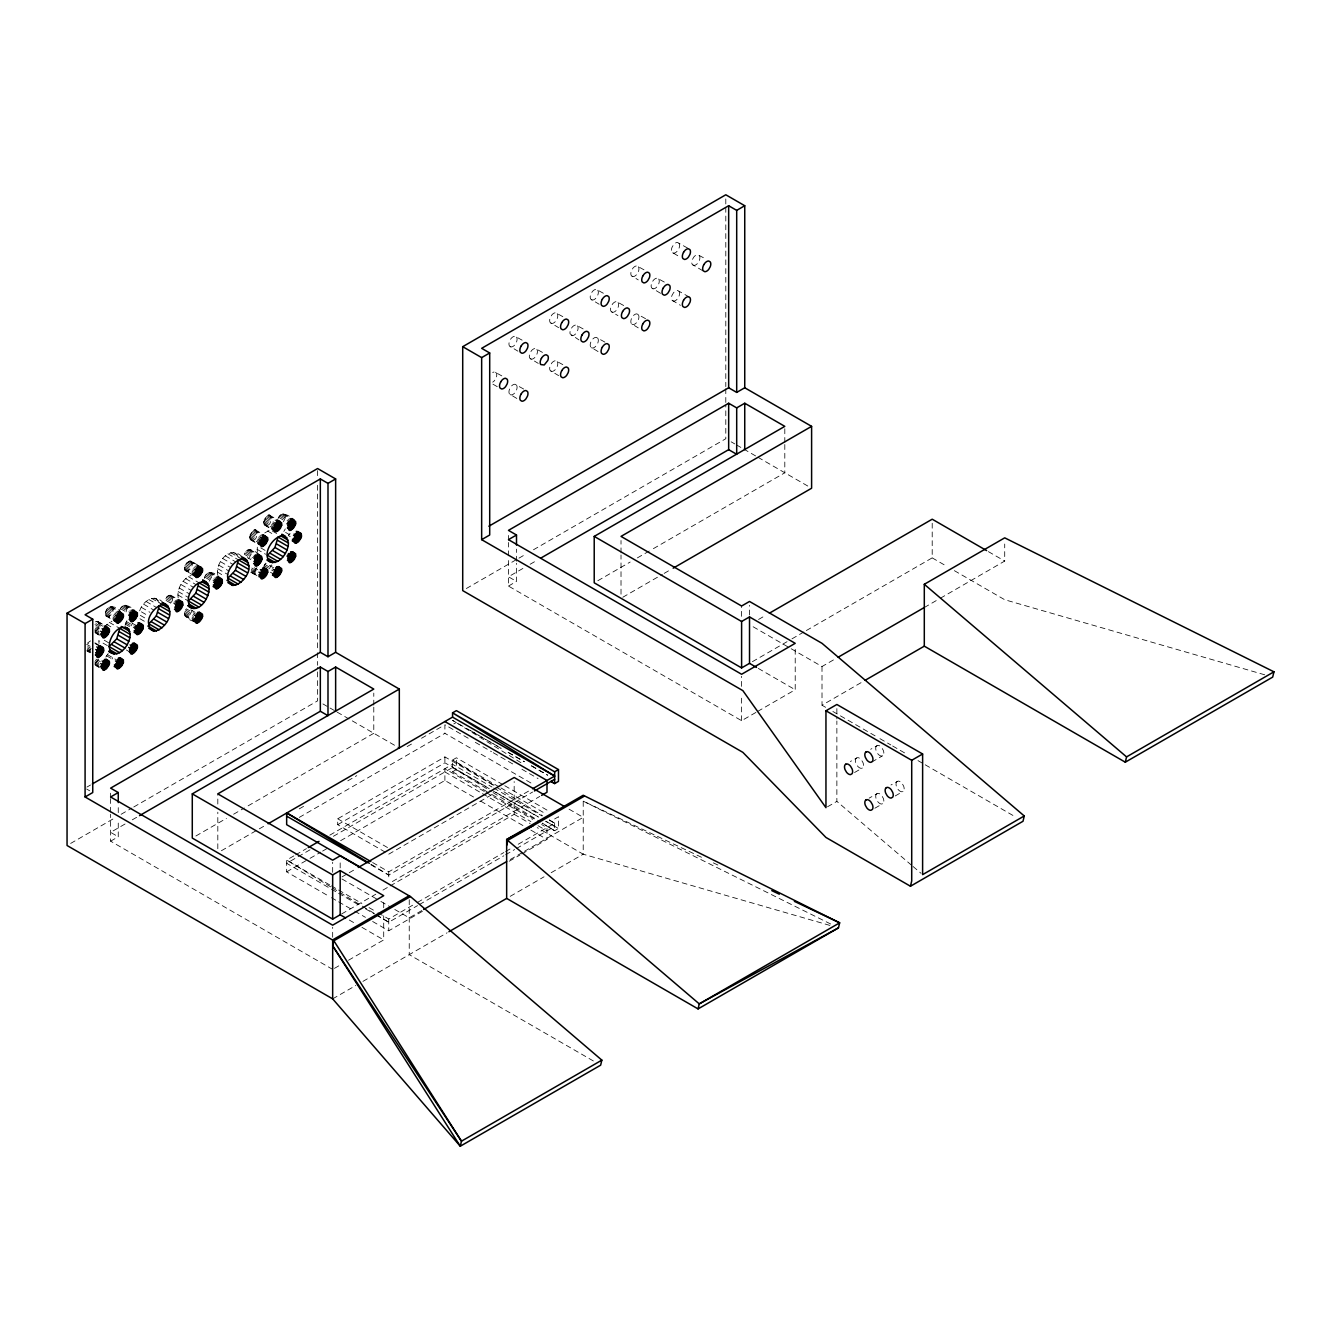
<?xml version="1.0" encoding="UTF-8"?>
<svg xmlns="http://www.w3.org/2000/svg" width="1341" height="1341" viewBox="0 0 1341 1341"><rect width="100%" height="100%" fill="white"/><g stroke="black" fill="none" stroke-linecap="round" stroke-linejoin="round"><path stroke-width="0.75" stroke-dasharray="5 3.75" d="M332.669 969.392L110.616 841.176L110.616 814.255M110.616 812.244L110.616 798.985M110.616 798.18L110.616 792.145M110.616 841.176L118.259 836.767L118.259 820.692M118.259 812.646L118.259 804.617M217.812 848.752L217.812 812.16M217.812 804.03L217.812 793.872M332.669 937.242L332.669 927.184M332.669 872.371L332.669 862.213M340.178 867.895L340.178 859.866M373.787 707.16L373.787 733.292L246.191 806.947M373.787 705.148L373.787 693.096M348.509 960.24L383.71 939.907L383.71 915.802M383.71 907.756L383.71 899.727M409.24 899.727L409.24 954.641L593.426 1060.999M755.905 712.44L741.607 720.687L508.457 586.067L508.457 557.822M508.457 555.794L508.457 542.485M508.457 540.457L508.457 534.405M390.164 885.915L514.173 814.322L514.173 781.585M508.457 586.067L516.503 581.424L516.503 563.27M516.503 561.242L516.503 549.139M621.017 594.164L621.017 554.956M621.017 552.894L621.017 540.524M741.607 720.687L741.607 694.454M741.607 686.374L741.607 676.283M741.607 616.34L741.607 606.015M749.502 614.999L749.518 605.327M784.803 444.525L784.803 472.786L651.76 549.592M784.803 442.496L784.803 428.382M757.699 711.4L795.213 689.743L795.213 647.351M806.343 630.538L932.196 557.873L932.213 523.258M911.478 865.163L836.868 801.382L836.868 720.989M112.041 606.819C115.544 610.138 110.146 618.955 105.822 615.921C103.559 606.031 114.739 603.416 120.69 611.814M125.065 625.375L127.043 620.263M178.185 597.851C176.727 588.783 182.51 578.759 191.109 575.473M194.227 575.825L184.941 570.243L184.555 567.008L186.399 563.17L190.355 560.89L201.552 567.126M194.227 621.503C188.394 620.078 180.817 614.815 186.399 608.848L196.775 614.849M217.745 575.021C214.946 562.382 230.535 544.211 242.319 557.051M249.543 537.355C258.796 514.894 259.936 549.022 249.543 537.355L259.936 543.34M257.304 552.174L257.304 545.871M263.54 522.588C272.793 500.126 273.916 534.254 263.54 522.588L273.916 528.572M192.199 610.641L189.399 615.485L185.578 616.508M204.335 578.424C205.726 569.959 215.231 571.752 219.606 577.552M263.674 567.008L265.518 563.17L275.894 569.154M119.802 609.971C122.182 602.159 130.546 606.082 134.687 610.423M98.681 659.034L95.261 663.292M126.037 611.898L127.194 607.993L126.037 605.428M105.822 657.04L108.219 653.52M112.041 658.967L112.678 657.643M132.457 623.397L130.999 625.895M139.665 610.842C142.666 601.053 154.835 592.973 163.183 602.746M170.575 603.064C176.811 596.913 167.357 591.465 165.161 599.93L172.084 603.936M259.165 554.705C255.025 550.38 246.66 546.441 244.28 554.252L251.203 558.258M278.056 518.615C280.889 509.748 290.092 516.184 294.651 520.057M256.936 567.679L254.522 571.182L251.521 572.473L260.456 577.619M283.839 531.422L285.298 528.907M283.454 521.733L285.298 517.894L284.275 514.072M290.075 533.332L288.298 535.545L292.103 537.741M269.474 568.802L271.318 564.963L276.849 568.148M103.978 627.001L111.974 621.168M209.179 581.223L211.979 576.379L210.956 572.557M248.739 558.392L251.538 553.531L250.516 549.709M856.597 757.916L855.944 758.537A5.984 3.453 60 0 0 855.944 763.347L857.435 765.946A5.632 3.252 60 0 0 861.492 768.292L862.984 767.404A5.984 3.453 60 0 0 862.984 762.61L861.492 759.995A5.632 3.252 60 0 0 857.435 757.648L850.362 761.52M876.913 745.663L876.26 746.283A5.984 3.453 60 0 0 876.26 751.077L877.752 753.692A5.632 3.252 60 0 0 881.808 756.039L883.3 755.151A5.984 3.453 60 0 0 883.3 750.357L881.808 747.742A5.632 3.252 60 0 0 877.752 745.395L870.678 749.267M876.913 793.637L876.26 794.258A5.984 3.453 60 0 0 876.26 799.052L877.752 801.667A5.632 3.252 60 0 0 881.808 804.013L883.3 803.108A5.984 3.453 60 0 0 883.3 798.314L881.808 795.699A5.632 3.252 60 0 0 877.752 793.352L869.119 798.13M897.213 781.384L896.576 782.004A5.984 3.453 60 0 0 896.576 786.798L898.068 789.413A5.632 3.252 60 0 0 902.124 791.76L903.616 790.855A5.984 3.453 60 0 0 903.616 786.061L902.124 783.446A5.632 3.252 60 0 0 898.051 781.099L890.994 784.971M95.261 630.991C99.234 629.717 101.43 619.525 95.261 621.855L102.67 626.146M90.484 649.748L87.483 651.022L91.238 653.184M264.764 532.947L270.228 529.796L280.604 535.797M86.897 787.083L90.517 785.005M466.35 588.515L517.157 559.18M518.967 558.141L526.225 553.95M533.483 549.76L725.799 438.725L725.799 405.368M522.889 568.45L508.457 576.781L516.503 581.424M530.114 564.276L537.339 560.119M70.654 843.422L113.918 818.446M121.126 814.289L131.938 808.036M133.748 806.997L317.599 700.857L317.599 667.365M125.065 823.994L110.616 832.342L118.259 836.767M132.306 819.82L137.721 816.686M597.818 580.737L630.169 562.047M637.361 557.906L649.949 550.631M195.887 835.996L226.428 818.362M233.619 814.222L244.397 807.986M622.811 597.248L662.37 574.401M664.164 573.378L671.355 569.221M221.399 850.73L266.323 824.799M299.244 808.874L304.642 805.757M347.788 780.848L356.79 775.651M407.144 746.585L414.335 742.428M421.527 738.271L443.1 725.816M453.828 723.889L456.393 722.413M299.244 817.423L444.894 733.326L532.662 783.999M385.236 852.122L337.697 824.681L337.697 818.798L444.894 756.911L495.952 786.379M337.697 824.681L444.894 762.794L488.912 788.206M502.959 784.669L456.393 757.782L452.554 759.995L452.554 771.779L490.169 793.503M293.847 855.893L286.656 860.05L286.656 871.851L329.635 896.66M295.64 854.871L306.435 848.635M329.819 835.141L452.554 764.269L491.963 787.016M310.039 849.792L286.656 863.302L329.635 888.111M333.406 836.298L452.554 767.521L490.169 789.229M452.554 771.779L456.393 769.583L456.393 757.782M286.656 871.851L308.229 859.38M310.039 858.341L320.817 852.122M322.628 851.082L328.009 847.965M340.597 840.69L444.894 780.479L473.557 797.023M758.553 619.458L765.795 615.268M341.989 876.897L347.436 873.762M349.247 872.723L356.488 868.532M388.756 854.167L494.159 793.302M752.402 661.683L790.167 639.892M791.961 638.852L804.55 631.577M372.63 862.531L388.756 871.834L529.008 790.855M370.837 864.744L388.756 875.086L532.612 792.028M392.343 881.557L539.803 796.42M341.653 913.942L375.798 894.229M382.99 890.072L388.37 886.954M791.19 648.742L821.999 666.527L834.571 659.286M924.301 607.507L938.599 599.243M940.393 598.22L1004.711 561.058L1004.711 544.027M377.994 912.785L388.756 919.004L415.727 903.432M417.52 902.392L503.83 852.558M505.641 851.518L511.022 848.4M518.213 844.243L554.654 823.206L549.374 819.938M376.218 914.998L388.756 922.239L417.52 905.628M419.314 904.588L503.83 855.793M505.641 854.753L514.626 849.557M516.419 848.535L554.654 826.458L545.686 821.279M542.334 823.106L554.654 830.733L554.654 818.949L558.476 816.736L558.476 828.52L554.654 830.733L542.116 823.491M421.862 910.522L409.223 917.814L393.299 908.611M510.217 859.531L522.688 852.34M524.465 851.3L583.234 817.356L583.218 801.147L702.014 857.519M372.63 921.485L388.756 930.788L422.918 911.059M509.228 861.224L520.023 855.005M521.817 853.966L546.994 839.432L546.994 827.632L541.613 824.531M334.429 968.37L339.709 965.319M821.999 666.527L822.016 705.215L863.286 681.379M332.669 998.861L355.818 985.484M362.942 981.377L447.123 932.783M510.217 896.341L544.044 876.813M551.168 872.706L583.218 854.2L830.414 925.558M871.751 762.057L882.646 755.771M854.552 772.517L862.33 768.024M827.514 806.779L836.868 801.382M895.185 795.967L902.962 791.475M874.868 808.221L882.646 803.728M90.484 640.914L87.483 643.11L90.953 645.105M1264.697 674.791L1004.711 599.729L953.954 570.428M185.578 570.83C190.07 571.903 194.344 564.494 191.176 561.141M687.732 248.152L677.54 242.47A5.632 3.252 -60 0 0 673.484 244.816L671.992 247.431A5.984 3.453 -60 0 0 671.992 252.225L680.423 257.355M703.371 257.707L697.856 254.74A5.632 3.252 -60 0 0 693.8 257.07L692.308 259.685A5.984 3.453 -60 0 0 692.308 264.495L703.857 271.402M672.646 252.862L673.484 253.131A5.632 3.252 -60 0 0 677.54 250.784L679.032 248.169A5.984 3.453 -60 0 0 679.032 243.375L678.378 242.755M692.945 265.116L693.8 265.384A5.632 3.252 -60 0 0 697.856 263.037L699.348 260.422A5.984 3.453 -60 0 0 699.348 255.628L698.695 255.008M643.982 269.809L636.925 265.937A5.632 3.252 -60 0 0 632.851 268.284L631.376 270.899A5.984 3.453 -60 0 0 631.376 275.693L638.249 279.9M664.298 282.063L657.224 278.19A5.632 3.252 -60 0 0 653.168 280.537L651.676 283.152A5.984 3.453 -60 0 0 651.676 287.946L661.666 293.964M689.291 297.015L677.54 290.444A5.632 3.252 -60 0 0 673.484 292.791L671.992 295.406A5.984 3.453 -60 0 0 671.992 300.2L680.423 305.312M632.013 276.313L632.851 276.581A5.632 3.252 -60 0 0 636.925 274.234L638.4 271.62A5.984 3.453 -60 0 0 638.4 266.825L637.763 266.205M652.329 288.566L653.168 288.835A5.632 3.252 -60 0 0 657.224 286.488L658.716 283.873A5.984 3.453 -60 0 0 658.716 279.079L658.079 278.459M672.646 300.82L673.484 301.088A5.632 3.252 -60 0 0 677.54 298.758L679.032 296.143A5.984 3.453 -60 0 0 679.032 291.332L678.378 290.712M603.366 293.26L596.292 289.388A5.632 3.252 -60 0 0 592.236 291.735L590.744 294.349A5.984 3.453 -60 0 0 590.744 299.144L599.176 304.256M623.682 305.513L616.609 301.641A5.632 3.252 -60 0 0 612.535 303.988L611.06 306.603A5.984 3.453 -60 0 0 611.06 311.397L617.933 315.621M645.541 318.672L636.925 313.895A5.632 3.252 -60 0 0 632.851 316.241L631.376 318.856A5.984 3.453 -60 0 0 631.376 323.65L638.249 327.875M591.381 299.764L592.236 300.032A5.632 3.252 -60 0 0 596.292 297.702L597.784 295.087A5.984 3.453 -60 0 0 597.784 290.276L597.131 289.656M611.697 312.017L612.535 312.302A5.632 3.252 -60 0 0 616.609 309.955L618.084 307.34A5.984 3.453 -60 0 0 618.084 302.546L617.447 301.926M632.013 324.271L632.851 324.556A5.632 3.252 -60 0 0 636.925 322.209L638.4 319.594A5.984 3.453 -60 0 0 638.4 314.8L637.763 314.18M562.818 316.66L555.761 312.788A5.632 3.252 -60 0 0 551.687 315.135L550.212 317.75A5.984 3.453 -60 0 0 550.212 322.544L558.627 327.657M583.134 328.914L576.06 325.042A5.632 3.252 -60 0 0 572.004 327.388L570.512 330.003A5.984 3.453 -60 0 0 570.109 333.875L578.943 339.91M604.925 342.123L596.292 337.345A5.632 3.252 -60 0 0 592.236 339.692L590.744 342.307A5.984 3.453 -60 0 0 590.744 347.101L599.176 352.23M550.849 323.164L551.687 323.449A5.632 3.252 -60 0 0 555.761 321.102L557.236 318.488A5.984 3.453 -60 0 0 557.236 313.693L556.599 313.073M571.165 335.418L572.004 335.703A5.632 3.252 -60 0 0 576.06 333.356L577.552 330.741A5.984 3.453 -60 0 0 577.552 325.947L576.915 325.327M591.381 347.721L592.236 348.006A5.632 3.252 -60 0 0 596.292 345.66L597.784 343.045A5.984 3.453 -60 0 0 597.784 338.25L597.131 337.63M522.118 340.161L515.045 336.289A5.632 3.252 -60 0 0 510.971 338.636L509.496 341.251A5.984 3.453 -60 0 0 509.496 346.045L517.928 351.174M542.468 352.398L535.394 348.526A5.632 3.252 -60 0 0 531.338 350.873L529.846 353.488A5.984 3.453 -60 0 0 529.846 358.282L538.277 363.394M562.818 364.635L555.761 360.763A5.632 3.252 -60 0 0 551.687 363.109L550.212 365.724A5.984 3.453 -60 0 0 550.212 370.518L558.627 375.631M510.133 346.665L510.971 346.95A5.632 3.252 -60 0 0 515.045 344.603L516.536 341.989A5.984 3.453 -60 0 0 516.536 337.194L515.883 336.574M530.5 358.902L531.338 359.187A5.632 3.252 -60 0 0 535.394 356.84L536.886 354.225A5.984 3.453 -60 0 0 536.886 349.431L536.232 348.811M550.849 371.139L551.687 371.407A5.632 3.252 -60 0 0 555.761 369.06L557.236 366.445A5.984 3.453 -60 0 0 557.236 361.651L556.599 361.031M501.802 375.882L494.728 372.01A5.632 3.252 -60 0 0 492.7 372.53M523.66 389.041L515.045 384.264A5.632 3.252 -60 0 0 510.971 386.61L509.496 389.225A5.984 3.453 -60 0 0 509.496 394.019L517.928 399.132M510.133 394.64L510.971 394.908A5.632 3.252 -60 0 0 515.045 392.578L516.536 389.963A5.984 3.453 -60 0 0 516.536 385.152L515.883 384.532M713.328 862.883L718.977 865.565M583.218 801.147L831.001 924.167M988.401 551.637L1004.711 561.058M731.163 441.826L734.734 443.888M736.527 444.91L741.891 448.011M743.685 449.034L756.19 456.258M757.983 457.298L808.036 486.18M932.196 557.873L946.696 566.254M492.935 384.18L497.612 386.879M753.139 626.767L789.38 647.703M758.302 668.421L795.213 689.743M822.016 705.215L825.637 707.31M832.878 711.484L878.154 737.617M879.964 738.673L890.826 744.942M892.637 745.982L907.119 754.346M917.982 760.615L923.413 763.75M925.223 764.806L1015.757 817.071M283.454 513.821L293.83 519.805M282.498 513.905L292.891 519.906M281.476 514.341L291.852 520.342M280.453 515.095L290.829 521.096M279.498 516.101L289.874 522.102M278.677 517.308L285.599 521.297M269.474 515.195L280.671 521.448M268.518 515.296L278.894 521.297M267.496 515.732L277.872 521.733M266.473 516.486L273.396 520.476M265.518 517.492L275.894 523.476M264.697 518.682L275.073 524.683M264.06 519.99L274.452 525.99M285.583 532.411L292.489 536.417M263.674 521.331L274.05 527.315M263.674 523.694L274.05 529.678M264.06 524.566L274.452 530.55M264.697 525.152L275.073 531.137M267.496 530.969L274.419 534.958M255.477 529.963L265.585 535.797M254.522 530.064L264.915 536.048M253.499 530.5L263.892 536.484M252.477 531.254L261.126 536.232M251.521 532.26L261.914 538.244M250.717 533.45L261.093 539.451M250.08 534.757L260.456 540.758M249.677 536.098L260.07 542.082M249.677 538.462L260.07 544.446M250.08 539.333L260.456 545.318M250.717 539.92L259.366 544.899M260.757 547.866L267.68 551.872M256.936 549.24L265.585 554.235M249.694 549.458L260.07 555.459M248.739 549.559L259.115 555.56M247.716 549.994L256.366 554.99M246.694 550.749L257.07 556.733M245.738 551.754L256.114 557.739M244.917 552.945L255.293 558.946M264.697 564.36L275.073 570.361M264.06 565.684L274.452 571.668M247.347 557.588L250.817 559.583M270.463 572.255L273.916 574.266M233.2 552.391L243.593 558.376M230.669 552.643L241.045 558.627M254.17 567.746L257.623 569.741M227.936 553.799L238.312 559.8M251.806 568.064L257.003 571.065M251.421 569.389L256.6 572.389M251.287 570.646L256.969 573.931M225.204 555.794L235.58 561.778M251.421 571.752L256.6 574.753M250.717 572.221L259.366 577.2M222.656 558.476L233.032 564.477M220.477 561.678L230.853 567.662M218.801 565.164L229.177 571.165M217.745 568.718L228.121 574.702M217.376 572.071L224.299 576.077M190.355 560.89L200.731 566.874M210.135 572.305L220.511 578.289M189.399 560.974L199.775 566.975M209.179 572.406L219.555 578.39M188.377 561.41L198.753 567.411M208.157 572.842L218.533 578.826M187.354 562.164L197.73 568.148M207.134 573.579L217.51 579.58M186.399 563.17L196.775 569.154M206.179 574.585L216.555 580.586M185.578 564.36L195.954 570.361M205.357 575.792L215.733 581.776M184.941 565.684L195.317 571.668M204.72 577.099L211.643 581.089M470.708 730.694L501.165 748.278M508.323 752.418L524.448 761.722M531.606 765.845L547.731 775.165M500.914 748.278L452.554 720.352L521.213 762.861M508.088 752.418L524.197 761.722M531.371 765.862L547.48 775.165M184.555 567.008L194.931 572.993M184.421 568.266L194.797 574.266M184.555 569.372L194.931 575.356M184.941 570.243L195.317 576.244M188.377 576.647L198.753 582.631M468.177 738.221L444.894 724.777L444.894 733.326M475.351 742.361L491.476 751.664M493.253 752.703L514.76 765.108M521.917 769.248L538.043 778.551M185.645 578.625L196.021 584.626M183.097 581.324L193.473 587.308M180.918 584.508L191.294 590.509M569.07 809.176L583.234 817.356L583.218 854.2L537.188 827.615M179.241 588.012L189.617 593.996M178.185 591.549L188.561 597.55M177.817 594.918L188.193 600.902M504.752 785.709L549.525 811.556M170.575 595.153L180.029 600.399M169.62 595.236L178.269 600.232M168.597 595.672L177.247 600.667M499.12 786.882L452.554 759.995L494.795 786.161M500.914 787.921L545.686 813.769M167.575 596.427L177.951 602.411M190.808 609.837L197.73 613.843M166.619 597.432L176.995 603.416M165.798 598.622L176.174 604.623M185.578 610.054L195.954 616.039M493.756 788.055L542.116 815.982M549.274 820.105L554.654 823.206M184.941 611.362L193.59 616.357M495.784 792.33L538.78 817.138M545.938 821.279L558.476 828.52M184.555 612.686L194.931 618.687M491.963 790.268L538.529 817.155M184.421 613.943L194.797 619.944M184.555 615.05L194.931 621.051M154.081 598.069L164.457 604.053M184.941 615.921L195.317 621.922M491.963 794.543L534.942 819.351M151.533 598.321L161.926 604.305M484.302 791.441L444.894 768.695L444.894 780.479M486.096 792.481L532.662 819.368M148.817 599.477L155.724 603.484M444.894 771.93L480.715 792.615M482.509 793.654L530.868 821.564M538.043 825.704L546.994 830.884M146.085 601.472L156.461 607.473M322.93 703.924L328.26 707.009M330.037 708.031L335.367 711.099M337.144 712.121L399.316 748.01M514.173 814.322L530.114 823.525M143.537 604.154L153.913 610.155M480.715 801.164L523.711 825.989M530.868 830.113L546.994 839.432M141.358 607.356L150.008 612.351M141.408 611.848L148.331 615.837M125.216 605.177L133.865 610.172M124.26 605.277L134.636 611.261M140.352 615.385L145.532 618.385M123.238 605.713L133.614 611.697M122.215 606.45L132.591 612.451M121.26 607.456L131.636 613.457M139.984 618.754L145.18 621.755M120.439 608.663L127.361 612.653M111.219 606.568L121.612 612.552M110.28 606.652L120.656 612.653M109.241 607.087L119.634 613.088M108.219 607.842L118.611 613.843M107.263 608.848L117.656 614.849M132.239 623.263L137.436 626.264M106.459 610.054L116.835 616.039M126.238 621.47L136.614 627.454M105.822 611.362L116.198 617.346M125.601 622.777L135.977 628.778M105.419 612.686L115.812 618.687M125.216 624.101L132.122 628.108M105.285 613.943L115.678 619.944M105.419 615.05L115.812 621.051M105.822 615.921L116.198 621.922M109.241 622.325L119.634 628.309M106.526 624.319L113.432 628.309M98.061 621.587L108.437 627.571M97.239 621.336L107.615 627.32M96.284 621.419L106.66 627.42M95.965 623.599L102.536 627.404M95.01 624.621L100.206 627.605M95.932 626.817L99.385 628.812M95.295 628.124L98.748 630.119M94.893 629.449L99.754 632.248M94.758 630.706L98.714 633.002M94.893 631.812L101.162 635.433M126.339 649.966L129.792 651.961M95.01 632.533L98.748 634.679M95.932 633.27L99.385 635.265M104.246 640.227L109.442 643.227M107.347 645.591L98.698 640.596L99.066 643.546M94.909 642.825L101.832 646.815M95.027 643.529L100.877 646.915M107.263 654.525L117.656 660.526M86.679 644.317L90.132 646.312M106.459 655.732L113.365 659.722M87.768 646.613L91.238 648.608M87.383 647.954L90.836 649.949M87.249 649.212L90.702 651.206M87.383 650.318L90.836 652.313M86.679 650.771L90.132 652.765M95.932 659.118L101.111 662.102M95.295 660.426L98.748 662.42M94.893 661.75L99.754 664.549M94.758 663.007L98.714 665.304M94.893 664.113L101.162 667.734M95.01 664.834L98.748 666.98M95.932 665.572L99.385 667.567M337.697 818.798L388.756 848.266M341.955 878.975L379.134 900.431M380.894 901.454L391.522 907.589M329.635 884.876L286.656 860.05L330.657 886.854M331.428 885.898L336.809 889.016M338.603 890.038L361.886 903.482M369.043 907.622L376.218 911.763M331.428 889.15L336.809 892.251M338.603 893.29L358.298 904.655M365.456 908.796L374.424 913.959M331.428 897.699L336.809 900.8M338.603 901.839L352.918 910.103M354.711 911.142L365.456 917.345M349.247 920.027L354.695 923.161M361.953 927.352L383.71 939.907M86.612 789.011L89.679 790.788M371.139 864.358L388.756 875.086M332.417 887.926L360.578 905.091M362.338 906.164L374.659 913.657M376.419 914.73L388.756 922.239M496.556 787.251L542.334 815.579M452.554 767.521L491.275 791.492M493.035 792.581L540.574 822.016M913.07 866.504L921.016 873.293M235.396 553.062L238.128 556.951M156.277 598.74L158.992 602.629M495.567 372.278L496.22 372.899A5.984 3.453 -60 0 1 496.22 377.693L494.728 380.308A5.632 3.252 -60 0 1 492.7 382.135M836.868 708.618L836.868 718.927M725.799 198.954L725.799 205.207M725.799 207.302L725.799 386.594M725.799 388.689L725.799 403.272M444.894 756.911L444.894 762.794M388.756 871.834L388.756 880.216M388.756 919.004L388.756 930.788M317.599 470.624L317.599 476.91M317.599 485.274L317.599 650.62M317.599 652.715L317.599 665.27"/><path stroke-width="1.5" d="M118.259 802.605L118.259 792.548L110.616 788.139L320.331 667.047L327.992 671.472L335.636 667.047L373.787 689.073L192.283 793.872L192.283 838.075L332.669 919.121L340.178 914.78L340.178 870.577L383.71 895.704L332.669 925.173L110.616 796.973L118.259 792.548M139.531 815.646L320.331 711.266L320.331 667.047M327.992 671.472L327.992 715.692L320.331 711.266M332.669 919.121L332.669 874.919L340.178 870.577M335.636 711.266L335.636 667.047M399.316 748.01L399.316 689.073L335.636 652.313L327.992 656.738L320.331 652.313L92.328 783.949M506.647 861.592L506.663 839.483L583.218 795.247L839.65 922.826L838.46 927.871L698.074 1008.918L506.663 898.403L506.647 861.592L423.655 909.483M516.503 545.1L516.503 535.009L508.457 530.365L728.666 403.239L736.695 407.882L744.741 403.239L784.803 426.354L594.214 536.4L594.214 582.815L741.607 667.919L749.518 663.359L749.518 616.927L795.213 643.328L741.607 674.272L508.457 539.652L516.503 535.009M540.943 558.024L728.666 449.654L728.666 403.239M736.695 407.882L736.695 454.297L728.666 449.654M741.607 667.919L741.607 621.486L749.518 616.927M744.741 449.654L744.741 403.239M488.878 526.208L728.666 387.767L736.695 392.41L744.741 387.767L811.607 426.354L811.607 488.241L673.165 568.182M924.301 584.29L924.301 646.161L1125.3 762.191L1272.693 677.104L1273.95 671.807L1004.711 537.842L924.301 584.29L1126.557 756.894L1125.3 762.191M103.676 650.888C97.239 634.477 91.305 671.824 103.676 650.888L96.753 646.898M109.459 631.393C103.039 614.983 97.105 652.329 109.459 631.393L104.28 628.409M109.459 663.694C103.039 647.284 97.105 684.631 109.459 663.694L104.28 660.711M112.175 653.419L110.498 651.86L109.074 646.58L116.701 638.819L119.802 628.409L130.178 634.41C130.228 644.317 119.215 659.738 108.705 651.424M123.456 616.625C117.019 600.232 111.085 637.562 123.456 616.625L118.259 613.642M123.456 662.32C117.019 645.909 111.085 683.256 123.456 662.32L118.259 659.319M137.436 615.251C130.999 598.84 125.065 636.187 137.436 615.251L132.239 612.25M137.436 647.552C130.999 631.142 125.065 668.489 137.436 647.552L132.239 644.552M143.236 628.057C136.799 611.647 130.865 648.994 143.236 628.057L138.039 625.057M159.193 629.834L148.817 623.85L156.277 615.972L159.361 605.579L169.737 611.563C172.067 622.425 151.466 641.115 148.633 623.749C146.303 612.887 166.921 594.197 169.737 611.563M182.795 605.21C176.358 588.8 170.424 626.146 182.795 605.21L175.872 601.221M198.753 607.004L188.377 601.003L195.836 593.124L198.921 582.732C220.477 576.211 203.078 619.592 187.824 605.746M202.575 570.948C196.138 554.537 190.204 591.884 202.575 570.948L197.378 567.947M202.575 616.625C196.138 600.232 190.204 637.562 202.575 616.625L197.378 613.642M222.355 582.38C215.918 565.969 209.984 603.316 222.355 582.38L217.158 579.379M238.312 584.156L227.936 578.172L235.396 570.294L238.48 559.884L248.856 565.885C251.186 576.747 230.585 595.438 227.769 578.072C225.439 567.209 246.04 548.519 248.856 565.885M261.914 559.532C255.477 543.122 249.543 580.469 261.914 559.532L254.991 555.543M267.714 540.037C261.277 523.627 255.343 560.974 267.714 540.037L262.518 537.037M267.714 572.339C261.277 555.928 255.343 593.275 267.714 572.339L262.518 569.338M277.872 561.309L267.496 555.325L274.955 547.446L278.04 537.054L288.416 543.038C288.466 552.961 277.47 568.366 266.96 560.052M281.694 525.27C275.257 508.859 269.323 546.206 281.694 525.27L276.497 522.269M281.694 570.948C275.257 554.537 269.323 591.884 281.694 570.948L276.497 567.964M295.674 523.878C289.254 507.485 283.32 544.815 295.674 523.878L290.494 520.895M295.674 556.18C289.254 539.786 283.32 577.116 295.674 556.18L290.494 553.196M301.474 536.685C295.054 520.274 289.103 557.621 301.474 536.685L296.277 533.701M67.05 613.189L85.086 623.599L85.086 796.973L333.859 940.762L461.472 1141.174L460.281 1146.22L332.669 945.807L333.859 940.762L410.43 896.559L601.841 1060.128L600.651 1065.173L460.281 1146.22L332.669 998.861L67.05 845.5L67.05 613.189L317.599 468.529L335.636 478.938L335.636 652.313M506.663 845.35L507.853 840.304L584.425 796.101M698.074 1008.918L699.264 1003.873L839.65 922.826L794.392 901.353M811.607 426.354L621.017 536.4L741.607 606.015L749.518 601.455L822.016 643.328L1024.256 815.965L1023.015 821.262L910.455 886.233L825.955 837.455L742.864 752.351L462.712 590.61L462.712 346.682L725.799 194.78L744.741 205.726L744.741 387.767M910.455 886.233L911.712 880.953L911.712 760.297L825.955 710.78L825.955 807.684L742.864 690.632L481.654 539.652L481.654 357.611L462.712 346.682M744.741 205.726L736.695 210.369L728.666 205.726L481.654 348.325L489.7 352.968L489.7 535.009L481.654 539.652M481.654 357.611L489.7 352.968M335.636 478.938L327.992 483.363L320.331 478.938L85.086 614.765L92.747 619.173L92.747 792.548L85.086 796.973M85.086 623.599L92.747 619.173M399.316 689.073L217.812 793.872L332.669 860.184L340.178 855.843L410.43 896.559M268.133 823.76L452.554 717.117L452.554 712.842L456.393 710.629L558.476 769.583L558.476 781.367L554.654 783.58L551.067 781.501M308.229 847.596L319.024 841.36M769.399 613.189L932.213 519.202L986.59 550.581M358.298 867.476L514.19 777.495L563.756 806.109M532.612 788.793L554.654 776.053L452.554 712.842L554.654 771.779L558.476 769.583M534.405 790.989L554.654 779.305M541.596 795.381L546.994 792.263L546.994 780.479L444.894 721.542M409.24 895.704L332.669 939.907L332.669 998.861M838.159 657.207L924.301 607.507M865.079 680.34L924.301 646.161M825.955 710.78L836.868 704.478L922.625 753.994L922.608 874.65L1024.256 815.965M448.917 931.727L506.663 898.403M911.712 760.297L922.625 753.994M1126.557 756.894L1273.95 671.807M601.841 1060.128L461.472 1141.174L332.669 945.807M838.46 927.871L699.264 1003.873L506.663 839.483L533.366 825.57M288.416 543.038C284.041 522.755 257.858 552.056 270.413 562.063M771.779 890.625L779.322 894.196M594.214 536.4L741.607 621.486M749.518 663.359L756.542 667.416M292.221 519.52L295.674 521.515M290.628 519.621L295.808 522.621M288.365 521.213L295.288 525.219M287.745 522.521L294.651 526.527M286.924 523.728L293.83 527.717M287.695 525.739L292.891 528.723M297.618 531.455L301.071 533.45M278.241 520.911L281.694 522.906M296.277 531.338L301.474 534.321M288.399 527.482L291.852 529.477M276.632 521.012L281.828 524.013M296.411 532.427L301.608 535.428M287.376 527.918L290.829 529.913M276.112 523.61L281.292 526.594M294.165 534.02L301.071 538.026M273.748 523.912L280.671 527.901M293.528 535.327L300.451 539.333M274.654 526.108L279.85 529.108M294.433 537.54L299.63 540.524M273.715 527.114L278.894 530.114M293.495 538.546L298.674 541.529M272.676 527.868L277.872 530.868M292.455 539.283L297.652 542.284M273.396 529.293L276.849 531.304M281.878 534.221L285.331 536.216M293.176 540.725L296.629 542.719M272.441 529.393L275.894 531.388M281.811 534.774L287.008 537.775M292.221 540.809L295.674 542.82M281.141 536.098L288.064 540.105M277.688 540.406L288.064 546.407M264.244 535.679L267.714 537.674M292.221 551.822L295.674 553.816M262.652 535.78L267.848 538.78M290.628 551.922L295.808 554.923M276.632 543.96L287.008 549.944M260.389 537.372L267.312 541.362M288.365 553.515L295.288 557.521M261.495 539.685L266.691 542.669M274.955 547.446L285.331 553.447M287.745 554.839L294.651 558.828M258.947 539.887L265.87 543.876M286.924 556.029L293.83 560.018M259.718 541.881L264.915 544.882M287.695 558.04L292.891 561.024M272.776 550.648L283.152 556.632M258.696 542.636L263.892 545.619M288.399 559.784L291.852 561.778M259.4 544.06L262.87 546.055M287.376 560.22L290.829 562.214M270.228 553.33L280.604 559.331M268.217 558.476L275.14 562.482M258.059 554.302L261.512 556.297M267.412 559.733L272.592 562.734M258.461 555.174L261.914 557.169M278.241 566.589L281.694 568.584M258.595 556.28L262.048 558.275M276.632 566.69L281.828 569.69M254.606 556.867L261.512 560.856M276.112 569.288L281.292 572.289M253.969 558.174L260.892 562.164M273.748 569.59L280.671 573.596M254.874 560.37L260.07 563.371M274.654 571.786L279.85 574.786M253.918 561.376L259.115 564.377M273.715 572.808L278.894 575.792M264.244 567.981L267.714 569.975M254.639 563.119L258.092 565.131M272.676 573.546L277.872 576.546M262.652 568.081L267.848 571.082M242.319 557.051L245.772 559.063M253.617 563.555L257.07 565.567M273.396 574.987L276.849 576.982M242.252 557.621L247.448 560.605M272.441 575.071L275.894 577.066M241.581 558.946L248.504 562.935M260.389 569.674L267.312 573.663M261.495 571.987L266.691 574.971M258.947 572.188L265.87 576.177M259.718 574.183L264.915 577.183M258.696 574.937L263.892 577.937M238.128 563.254L248.504 569.238M259.4 576.362L262.87 578.357M237.072 566.807L247.448 572.791M235.396 570.294L245.772 576.278M233.2 573.495L243.593 579.48M230.669 576.177L241.045 582.162M226.931 580.318L235.58 585.313M218.499 577.133L221.952 579.128M227.853 582.581L233.032 585.564M199.105 566.589L202.575 568.584M217.158 577.016L222.355 579.999M197.513 566.69L202.709 569.69M217.292 578.122L222.489 581.106M196.993 569.288L202.173 572.289M215.029 579.714L221.952 583.704M452.554 717.117L554.654 776.053M194.629 569.59L201.552 573.596M214.409 581.022L221.332 585.011M195.535 571.786L200.731 574.786M213.588 582.212L220.511 586.218M194.579 572.808L199.775 575.792M214.359 584.223L219.555 587.224M193.557 573.546L198.753 576.546M213.336 584.961L218.533 587.961M194.261 574.987L197.73 576.982M202.742 579.899L206.212 581.893M214.04 586.403L217.51 588.397M193.305 575.071L196.775 577.066M202.692 580.452L207.889 583.452M213.085 586.503L216.555 588.498M202.022 581.793L208.945 585.782M209.297 588.733L198.921 582.732C191.193 587.207 183.985 600.232 191.294 607.741M198.569 586.101L208.945 592.085M197.513 589.638L207.889 595.639M195.836 593.124L206.212 599.125M193.64 596.326L204.033 602.327M191.109 599.008L201.485 605.009M189.098 604.171L196.021 608.16M178.94 599.98L182.393 601.975M188.293 605.411L193.473 608.412M179.325 600.852L182.795 602.847M199.105 612.267L202.575 614.262M177.733 600.952L182.929 603.953M197.513 612.384L202.709 615.368M177.213 603.551L182.393 606.534M196.993 614.966L202.173 617.966M174.85 603.852L181.773 607.859M194.629 615.284L201.552 619.274M175.755 606.048L180.951 609.049M195.535 617.48L200.731 620.464M174.799 607.054L179.996 610.054M194.579 618.486L199.775 621.47M175.503 608.814L178.973 610.809M193.557 619.224L198.753 622.224M163.183 602.746L166.653 604.741M174.481 609.25L177.951 611.245M194.261 620.665L197.73 622.66M163.133 603.299L168.329 606.283M193.305 620.749L196.775 622.76M160.736 603.634L169.385 608.613M158.992 608.931L169.385 614.932M157.953 612.485L168.329 618.469M156.277 615.972L166.653 621.956M154.081 619.173L164.457 625.157M133.983 610.893L137.436 612.887M151.533 621.855L161.926 627.839M132.373 610.993L137.57 613.994M130.127 612.586L137.033 616.575M129.49 613.893L136.413 617.883M128.669 615.083L135.592 619.089M147.812 626.012L156.461 631.008M129.457 617.095L134.636 620.095M139.38 622.811L142.833 624.822M148.717 628.259L153.913 631.259M119.986 612.267L123.456 614.262M138.039 622.693L143.236 625.694M130.161 618.838L133.614 620.833M118.394 612.368L123.59 615.368M138.173 623.8L143.37 626.8M129.138 619.274L132.591 621.269M117.857 614.966L123.054 617.966M135.91 625.392L142.833 629.382M115.51 615.284L122.433 619.274M135.29 626.7L142.213 630.689M116.416 617.48L121.612 620.464M134.469 627.89L141.392 631.896M115.46 618.486L120.656 621.47M135.24 629.901L140.436 632.902M114.438 619.224L119.634 622.224M134.217 630.656L139.414 633.639M115.142 620.665L118.611 622.66M134.921 632.08L138.391 634.075M125.3 627.135L128.77 629.13L130.178 634.41M114.186 620.749L117.656 622.76M133.966 632.181L137.436 634.176M121.176 626.465L129.826 631.46M119.433 631.779L129.826 637.763M106.006 627.035L109.459 629.03M133.983 643.194L137.436 645.189M104.414 627.135L109.593 630.136M118.377 635.316L128.77 641.316M132.373 643.294L137.57 646.295M102.151 628.728L109.074 632.734M130.127 644.887L137.033 648.876M103.257 631.041L108.437 634.042M116.701 638.819L127.093 644.803M131.217 647.183L136.413 650.184M100.692 631.242L107.615 635.232M128.669 647.385L135.592 651.391M101.48 633.254L106.66 636.237M129.457 649.396L134.636 652.396M100.458 633.991L105.637 636.992M114.521 642.004L124.897 648.005M130.161 651.139L133.614 653.134M101.162 635.433L104.615 637.428M129.138 651.575L132.591 653.57M111.974 644.703L122.366 650.687M119.634 652.681L109.241 646.68C108.722 637.662 119.181 621.922 128.77 629.13M109.979 649.849L116.902 653.838M99.821 645.658L103.274 647.653M109.157 651.089L114.354 654.09M100.206 646.53L103.676 648.524M119.986 657.945L123.456 659.956M98.614 646.63L103.81 649.631M118.394 658.062L123.59 661.046M98.077 649.228L103.274 652.229M117.857 660.644L123.054 663.644M95.731 649.53L102.637 653.536M115.51 660.962L122.433 664.952M96.636 651.743L101.832 654.726M116.416 663.158L121.612 666.159M95.68 652.749L100.877 655.732M115.46 664.164L120.656 667.164M106.006 659.336L109.459 661.331M96.384 654.492L99.854 656.487M114.438 664.901L119.634 667.902M104.414 659.437L109.593 662.437M95.362 654.928L98.832 656.922M115.142 666.343L118.611 668.338M114.186 666.443L117.656 668.438M102.151 661.029L109.074 665.035M103.257 663.342L108.437 666.343M100.692 663.544L107.615 667.533M101.48 665.555L106.66 668.539M100.458 666.293L105.637 669.293M101.162 667.734L104.615 669.729M360.092 867.091L286.656 824.681L286.656 812.897L370.837 861.509M286.656 816.133L367.25 862.682M192.283 793.872L332.669 874.919M340.178 914.78L345.626 917.931M286.656 812.897L369.378 863.286M551.134 781.401L554.654 783.58L554.654 771.779M736.695 210.369L736.695 392.41M728.666 205.726L728.666 387.767M327.992 483.363L327.992 656.738M320.331 478.938L320.331 652.313M500.729 381.9L500.076 383.258A5.984 3.453 -60 0 0 500.076 388.052L501.568 388.957A5.632 3.252 -60 0 0 505.624 386.61L507.116 383.995A5.984 3.453 -60 0 0 507.116 379.201L505.624 378.296A5.632 3.252 -60 0 0 501.568 380.643L500.729 381.9M521.029 346.179L520.392 347.554A5.984 3.453 -60 0 0 520.392 352.348L521.884 353.236A5.632 3.252 -60 0 0 525.94 350.889L527.432 348.274A5.984 3.453 -60 0 0 527.432 343.48L525.94 342.592A5.632 3.252 -60 0 0 521.884 344.939L521.029 346.179M521.029 394.153L520.392 395.511A5.984 3.453 -60 0 0 520.392 400.305L521.884 401.21A5.632 3.252 -60 0 0 525.94 398.864L527.432 396.249A5.984 3.453 -60 0 0 527.432 391.455L525.94 390.549A5.632 3.252 -60 0 0 521.884 392.896L521.029 394.153M541.395 358.416L540.741 359.774A5.984 3.453 -60 0 0 540.741 364.568L544.228 364.97L547.782 360.511A5.984 3.453 -60 0 0 547.782 355.717L546.29 354.812A5.632 3.252 -60 0 0 542.233 357.159L541.395 358.416M561.745 322.678L561.108 324.036A5.984 3.453 -60 0 0 561.108 328.847L562.583 329.735A5.632 3.252 -60 0 0 566.656 327.388L568.131 324.773A5.984 3.453 -60 0 0 568.131 319.979L566.656 319.091A5.632 3.252 -60 0 0 562.583 321.421L561.745 322.678M561.745 370.636L561.108 372.01A5.984 3.453 -60 0 0 561.108 376.804L562.583 377.709A5.632 3.252 -60 0 0 566.656 375.363L568.131 372.748A5.984 3.453 -60 0 0 568.131 367.954L566.656 367.048A5.632 3.252 -60 0 0 562.583 369.395L561.745 370.636M582.061 334.932L581.407 336.306A5.984 3.453 -60 0 0 581.407 341.1L582.899 341.989A5.632 3.252 -60 0 0 586.972 339.642L588.448 337.027A5.984 3.453 -60 0 0 588.448 332.233L586.972 331.344A5.632 3.252 -60 0 0 582.899 333.691L582.061 334.932M602.293 299.278L601.64 300.635A5.984 3.453 -60 0 0 601.64 305.43L603.132 306.335A5.632 3.252 -60 0 0 607.188 303.988L608.68 301.373A5.984 3.453 -60 0 0 608.68 296.579L607.188 295.674A5.632 3.252 -60 0 0 603.132 298.02L602.293 299.278M602.293 347.235L601.64 348.61A5.984 3.453 -60 0 0 601.64 353.404L603.132 354.292A5.632 3.252 -60 0 0 607.188 351.945L608.68 349.331A5.984 3.453 -60 0 0 608.68 344.536L607.188 343.648A5.632 3.252 -60 0 0 603.132 345.995L602.293 347.235M622.593 311.531L621.956 312.889A5.984 3.453 -60 0 0 621.956 317.683L623.448 318.588A5.632 3.252 -60 0 0 627.504 316.241L628.996 313.626A5.984 3.453 -60 0 0 628.996 308.832L627.504 307.927A5.632 3.252 -60 0 0 623.448 310.274L622.593 311.531M642.909 275.81L642.272 277.185A5.984 3.453 -60 0 0 642.272 281.979L643.747 282.884A5.632 3.252 -60 0 0 647.82 280.537L649.295 277.922A5.984 3.453 -60 0 0 649.295 273.128L647.82 272.223A5.632 3.252 -60 0 0 643.747 274.57L642.909 275.81M642.909 323.784L642.272 325.142A5.984 3.453 -60 0 0 642.272 329.953L643.747 330.841A5.632 3.252 -60 0 0 647.82 328.495L649.295 325.88A5.984 3.453 -60 0 0 649.295 321.086L647.82 320.197A5.632 3.252 -60 0 0 643.747 322.527L642.909 323.784M663.225 288.08L662.571 289.438A5.984 3.453 -60 0 0 662.571 294.232L664.063 295.137A5.632 3.252 -60 0 0 668.136 292.791L669.612 290.176A5.984 3.453 -60 0 0 669.612 285.382L668.136 284.476A5.632 3.252 -60 0 0 664.063 286.823L663.225 288.08M683.541 252.359L682.887 253.734A5.984 3.453 -60 0 0 682.887 258.528L684.379 259.416A5.632 3.252 -60 0 0 688.436 257.07L689.928 254.455A5.984 3.453 -60 0 0 689.928 249.661L688.436 248.772A5.632 3.252 -60 0 0 684.379 251.119L683.541 252.359M683.541 300.334L682.887 301.691A5.984 3.453 -60 0 0 682.887 306.486L684.379 307.391A5.632 3.252 -60 0 0 688.436 305.044L689.928 302.429A5.984 3.453 -60 0 0 689.928 297.635L688.436 296.73A5.632 3.252 -60 0 0 684.379 299.077L683.541 300.334M703.857 264.613L703.204 265.987A5.984 3.453 -60 0 0 703.204 270.781L704.695 271.67A5.632 3.252 -60 0 0 708.752 269.34L710.244 266.725A5.984 3.453 -60 0 0 710.244 261.914L708.752 261.026A5.632 3.252 -60 0 0 704.695 263.372L703.857 264.613M845.702 764.219L845.048 764.839A5.984 3.453 60 0 0 845.048 769.633L846.54 772.248A5.632 3.252 60 0 0 850.596 774.595L852.088 773.69A5.984 3.453 60 0 0 852.088 768.896L850.596 766.281A5.632 3.252 60 0 0 846.54 763.934L845.702 764.219M866.001 751.966L865.364 752.586A5.984 3.453 60 0 0 865.364 757.38L866.856 759.995A5.632 3.252 60 0 0 870.912 762.342L872.404 761.437A5.984 3.453 60 0 0 872.404 756.642L870.912 754.028A5.632 3.252 60 0 0 866.856 751.681L866.001 751.966M866.001 799.923L865.364 800.543A5.984 3.453 60 0 0 865.364 805.338L866.856 807.952A5.632 3.252 60 0 0 870.912 810.299L872.404 809.411A5.984 3.453 60 0 0 872.404 804.6L870.912 801.985A5.632 3.252 60 0 0 866.856 799.655L866.001 799.923M886.317 787.67L885.68 788.29A5.984 3.453 60 0 0 885.68 793.084L887.155 795.699A5.632 3.252 60 0 0 891.229 798.046L892.704 797.141A5.984 3.453 60 0 0 892.704 792.347L891.229 789.732A5.632 3.252 60 0 0 887.155 787.385L886.317 787.67"/></g></svg>
